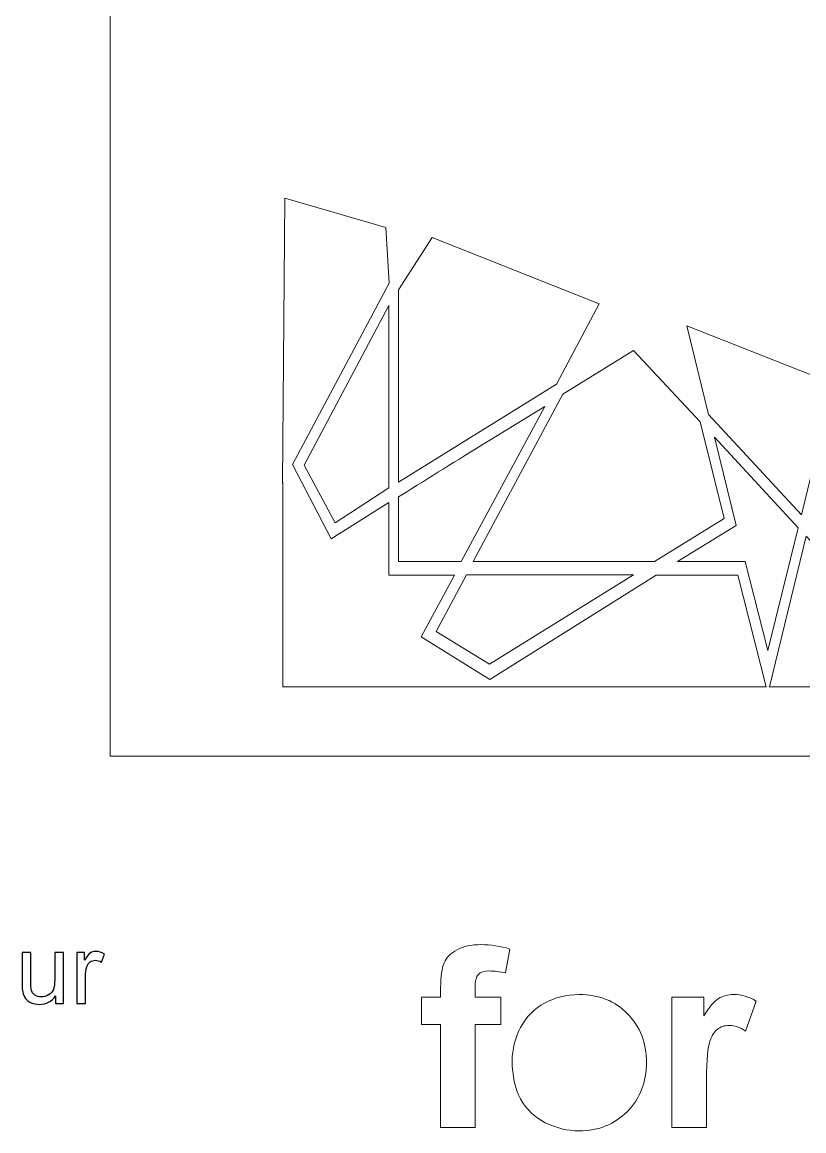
# Model space of a CAD drawing. Header units: centimetres. Extents: x -12.3 to 38.8, y -41.7 to 12.7.
# Drawn here: x 23.14 to 29.89, y -13.22 to -3.66 of the extents above; entities that cross this region are included whole.
import ezdxf

# ---------------------------------------------------------------- set-up
doc = ezdxf.new("R2010")
doc.units = ezdxf.units.CM
doc.header["$MEASUREMENT"] = 0
doc.layers.add('layer 1', color=7, linetype='Continuous')

msp = doc.modelspace()

# ---------------------------------------------------------------- linework, layer by layer
at = {"layer": 'layer 1', "color": 7, "lineweight": 9}
for points, knots in [([(23.90013, 11.0185), (23.90013, 11.0185), (38.7565, 11.0185), (38.7565, 11.0185), (38.7565, 11.0185), (38.7565, 11.0185), (38.7565, -9.98942), (38.7565, -9.98942), (38.7565, -9.98942), (38.7565, -9.98942), (23.90013, -9.98942), (23.90013, -9.98942), (23.90013, -9.98942), (23.90013, -9.98942), (23.90013, 11.0185), (23.90013, 11.0185)], [0, 0, 0, 0, 0.2, 0.2, 0.2, 0.2, 0.4, 0.4, 0.4, 0.4, 0.6, 0.6, 0.6, 0.6, 1, 1, 1, 1]), ([(26.58795, -12.07032), (26.58795, -12.07032), (26.75254, -12.07032), (26.75254, -12.07032), (26.75254, -12.07032), (26.75254, -12.07032), (26.75254, -11.9855), (26.75254, -11.9855), (26.75254, -11.9855), (26.75254, -11.89093), (26.76265, -11.82019), (26.78286, -11.77363), (26.78286, -11.77363), (26.80307, -11.7267), (26.84024, -11.68881), (26.89439, -11.65958), (26.89439, -11.65958), (26.94889, -11.63033), (27.01747, -11.61554), (27.10048, -11.61554), (27.10048, -11.61554), (27.1853, -11.61554), (27.26868, -11.62817), (27.35025, -11.65344), (27.35025, -11.65344), (27.35025, -11.65344), (27.31235, -11.8599), (27.31235, -11.8599), (27.31235, -11.8599), (27.26399, -11.84871), (27.21743, -11.84292), (27.17267, -11.84292), (27.17267, -11.84292), (27.12865, -11.84292), (27.09724, -11.85303), (27.07811, -11.87325), (27.07811, -11.87325), (27.05897, -11.89346), (27.04923, -11.93244), (27.04923, -11.99019), (27.04923, -11.99019), (27.04923, -11.99019), (27.04923, -12.07032), (27.04923, -12.07032), (27.04923, -12.07032), (27.04923, -12.07032), (27.27229, -12.07032), (27.27229, -12.07032), (27.27229, -12.07032), (27.27229, -12.07032), (27.27229, -12.30422), (27.27229, -12.30422), (27.27229, -12.30422), (27.27229, -12.30422), (27.04923, -12.30422), (27.04923, -12.30422), (27.04923, -12.30422), (27.04923, -12.30422), (27.04923, -13.19429), (27.04923, -13.19429), (27.04923, -13.19429), (27.04923, -13.19429), (26.75254, -13.19429), (26.75254, -13.19429), (26.75254, -13.19429), (26.75254, -13.19429), (26.75254, -12.30422), (26.75254, -12.30422), (26.75254, -12.30422), (26.75254, -12.30422), (26.58795, -12.30422), (26.58795, -12.30422), (26.58795, -12.30422), (26.58795, -12.30422), (26.58795, -12.07032), (26.58795, -12.07032)], [0, 0, 0, 0, 0.05, 0.05, 0.05, 0.05, 0.1, 0.1, 0.1, 0.1, 0.15, 0.15, 0.15, 0.15, 0.2, 0.2, 0.2, 0.2, 0.25, 0.25, 0.25, 0.25, 0.3, 0.3, 0.3, 0.3, 0.35, 0.35, 0.35, 0.35, 0.4, 0.4, 0.4, 0.4, 0.45, 0.45, 0.45, 0.45, 0.5, 0.5, 0.5, 0.5, 0.55, 0.55, 0.55, 0.55, 0.6, 0.6, 0.6, 0.6, 0.65, 0.65, 0.65, 0.65, 0.7, 0.7, 0.7, 0.7, 0.75, 0.75, 0.75, 0.75, 0.8, 0.8, 0.8, 0.8, 0.85, 0.85, 0.85, 0.85, 0.9, 0.9, 0.9, 0.9, 1, 1, 1, 1]), ([(27.36975, -12.61859), (27.36975, -12.5197), (27.39393, -12.42405), (27.44266, -12.33164), (27.44266, -12.33164), (27.49139, -12.23888), (27.56031, -12.1685), (27.64948, -12.11977), (27.64948, -12.11977), (27.73863, -12.07105), (27.83789, -12.0465), (27.94797, -12.0465), (27.94797, -12.0465), (28.11797, -12.0465), (28.25694, -12.10172), (28.36557, -12.21217), (28.36557, -12.21217), (28.47422, -12.32298), (28.52836, -12.4623), (28.52836, -12.63122), (28.52836, -12.63122), (28.52836, -12.80159), (28.4735, -12.94272), (28.36414, -13.05461), (28.36414, -13.05461), (28.25441, -13.1665), (28.11653, -13.22245), (27.95014, -13.22245), (27.95014, -13.22245), (27.84728, -13.22245), (27.7491, -13.19899), (27.65561, -13.15242), (27.65561, -13.15242), (27.56249, -13.10586), (27.49139, -13.03765), (27.44266, -12.9474), (27.44266, -12.9474), (27.39393, -12.85753), (27.36975, -12.74781), (27.36975, -12.61859)], [0, 0, 0, 0, 0.0909091, 0.0909091, 0.0909091, 0.0909091, 0.1818182, 0.1818182, 0.1818182, 0.1818182, 0.2727273, 0.2727273, 0.2727273, 0.2727273, 0.3636364, 0.3636364, 0.3636364, 0.3636364, 0.4545455, 0.4545455, 0.4545455, 0.4545455, 0.5454545, 0.5454545, 0.5454545, 0.5454545, 0.6363636, 0.6363636, 0.6363636, 0.6363636, 0.7272727, 0.7272727, 0.7272727, 0.7272727, 0.8181818, 0.8181818, 0.8181818, 0.8181818, 1, 1, 1, 1]), ([(29.04559, -13.19429), (29.04559, -13.19429), (28.7489, -13.19429), (28.7489, -13.19429), (28.7489, -13.19429), (28.7489, -13.19429), (28.7489, -12.07032), (28.7489, -12.07032), (28.7489, -12.07032), (28.7489, -12.07032), (29.02393, -12.07032), (29.02393, -12.07032), (29.02393, -12.07032), (29.02393, -12.07032), (29.02393, -12.22986), (29.02393, -12.22986), (29.02393, -12.22986), (29.07122, -12.15442), (29.11381, -12.10497), (29.15171, -12.08152), (29.15171, -12.08152), (29.18961, -12.05806), (29.23256, -12.0465), (29.28056, -12.0465), (29.28056, -12.0465), (29.34842, -12.0465), (29.41376, -12.06527), (29.47655, -12.10244), (29.47655, -12.10244), (29.47655, -12.10244), (29.38451, -12.3616), (29.38451, -12.3616), (29.38451, -12.3616), (29.33434, -12.32912), (29.28779, -12.31287), (29.24483, -12.31287), (29.24483, -12.31287), (29.20296, -12.31287), (29.16759, -12.32442), (29.13872, -12.34716), (29.13872, -12.34716), (29.10984, -12.37027), (29.0871, -12.41141), (29.07049, -12.47133), (29.07049, -12.47133), (29.0539, -12.53125), (29.04559, -12.65685), (29.04559, -12.84779), (29.04559, -12.84779), (29.04559, -12.84779), (29.04559, -13.19429), (29.04559, -13.19429)], [0, 0, 0, 0, 0.0714286, 0.0714286, 0.0714286, 0.0714286, 0.1428571, 0.1428571, 0.1428571, 0.1428571, 0.2142857, 0.2142857, 0.2142857, 0.2142857, 0.2857143, 0.2857143, 0.2857143, 0.2857143, 0.3571429, 0.3571429, 0.3571429, 0.3571429, 0.4285714, 0.4285714, 0.4285714, 0.4285714, 0.5, 0.5, 0.5, 0.5, 0.5714286, 0.5714286, 0.5714286, 0.5714286, 0.6428571, 0.6428571, 0.6428571, 0.6428571, 0.7142857, 0.7142857, 0.7142857, 0.7142857, 0.7857143, 0.7857143, 0.7857143, 0.7857143, 0.8571429, 0.8571429, 0.8571429, 0.8571429, 1, 1, 1, 1])]:
    msp.add_open_spline(points, degree=3, knots=knots, dxfattribs=at)
at = {"layer": 'layer 1', "color": 225, "lineweight": 9}
msp.add_open_spline([(25.39178, -7.62476), (25.39178, -7.62476), (25.38689, -7.63392), (25.38689, -7.63392), (25.38689, -7.63392), (25.38689, -7.63392), (25.40659, -5.17354), (25.40659, -5.17354), (25.40659, -5.17354), (25.40659, -5.17354), (26.27947, -5.42801), (26.27947, -5.42801), (26.27947, -5.42801), (26.27947, -5.42801), (26.30814, -5.90797), (26.30814, -5.90797), (26.30814, -5.90797), (26.30814, -5.90797), (25.47294, -7.4727), (25.47294, -7.4727), (25.47294, -7.4727), (25.47294, -7.4727), (25.8088, -8.11235), (25.8088, -8.11235), (25.8088, -8.11235), (25.8088, -8.11235), (26.30589, -7.80147), (26.30589, -7.80147), (26.30589, -7.80147), (26.30589, -7.80147), (26.30589, -8.42843), (26.30589, -8.42843), (26.30589, -8.42843), (26.30589, -8.42843), (26.87252, -8.42843), (26.87252, -8.42843), (26.87252, -8.42843), (26.87252, -8.42843), (26.58564, -8.9591), (26.58564, -8.9591), (26.58564, -8.9591), (26.58564, -8.9591), (27.17755, -9.328), (27.17755, -9.328), (27.17755, -9.328), (27.17755, -9.328), (28.61182, -8.42843), (28.61182, -8.42843), (28.61182, -8.42843), (28.61182, -8.42843), (29.31857, -8.42843), (29.31857, -8.42843), (29.31857, -8.42843), (29.31857, -8.42843), (29.56085, -9.39191), (29.56085, -9.39191), (29.56085, -9.39191), (29.56085, -9.39191), (25.39178, -9.39191), (25.39178, -9.39191), (25.39178, -9.39191), (25.39178, -9.39191), (25.39178, -7.62476), (25.39178, -7.62476)], degree=3, knots=[0, 0, 0, 0, 0.0588235, 0.0588235, 0.0588235, 0.0588235, 0.1176471, 0.1176471, 0.1176471, 0.1176471, 0.1764706, 0.1764706, 0.1764706, 0.1764706, 0.2352941, 0.2352941, 0.2352941, 0.2352941, 0.2941176, 0.2941176, 0.2941176, 0.2941176, 0.3529412, 0.3529412, 0.3529412, 0.3529412, 0.4117647, 0.4117647, 0.4117647, 0.4117647, 0.4705882, 0.4705882, 0.4705882, 0.4705882, 0.5294118, 0.5294118, 0.5294118, 0.5294118, 0.5882353, 0.5882353, 0.5882353, 0.5882353, 0.6470588, 0.6470588, 0.6470588, 0.6470588, 0.7058824, 0.7058824, 0.7058824, 0.7058824, 0.7647059, 0.7647059, 0.7647059, 0.7647059, 0.8235294, 0.8235294, 0.8235294, 0.8235294, 0.8823529, 0.8823529, 0.8823529, 0.8823529, 1, 1, 1, 1], dxfattribs=at)
at = {"layer": 'layer 1', "color": 9, "lineweight": 9}
for points, knots in [([(27.75331, -6.77842), (27.75331, -6.77842), (26.38927, -7.62459), (26.38927, -7.62459), (26.38927, -7.62459), (26.38927, -7.62459), (26.38925, -5.96485), (26.38925, -5.96485), (26.38925, -5.96485), (26.38925, -5.96485), (26.67948, -5.51325), (26.67948, -5.51325), (26.67948, -5.51325), (26.67948, -5.51325), (28.12031, -6.08453), (28.12031, -6.08453), (28.12031, -6.08453), (28.12031, -6.08453), (27.75331, -6.77842), (27.75331, -6.77842)], [0, 0, 0, 0, 0.1666667, 0.1666667, 0.1666667, 0.1666667, 0.3333333, 0.3333333, 0.3333333, 0.3333333, 0.5, 0.5, 0.5, 0.5, 0.6666667, 0.6666667, 0.6666667, 0.6666667, 1, 1, 1, 1]), ([(25.57401, -7.47816), (25.57401, -7.47816), (26.30589, -6.10127), (26.30589, -6.10127), (26.30589, -6.10127), (26.30589, -6.10127), (26.30589, -7.67412), (26.30589, -7.67412), (26.30589, -7.67412), (26.30589, -7.67412), (25.84191, -7.97627), (25.84191, -7.97627), (25.84191, -7.97627), (25.84191, -7.97627), (25.57401, -7.47816), (25.57401, -7.47816)], [0, 0, 0, 0, 0.2, 0.2, 0.2, 0.2, 0.4, 0.4, 0.4, 0.4, 0.6, 0.6, 0.6, 0.6, 1, 1, 1, 1]), ([(28.4181, -6.4878), (28.4181, -6.4878), (28.99358, -7.1048), (28.99358, -7.1048), (28.99358, -7.1048), (28.99358, -7.1048), (29.19951, -7.93913), (29.19951, -7.93913), (29.19951, -7.93913), (29.19951, -7.93913), (28.59812, -8.3104), (28.59812, -8.3104), (28.59812, -8.3104), (28.59812, -8.3104), (27.03448, -8.3104), (27.03448, -8.3104), (27.03448, -8.3104), (27.03448, -8.3104), (27.80693, -6.86513), (27.80693, -6.86513), (27.80693, -6.86513), (27.80693, -6.86513), (28.4181, -6.4878), (28.4181, -6.4878)], [0, 0, 0, 0, 0.1428571, 0.1428571, 0.1428571, 0.1428571, 0.2857143, 0.2857143, 0.2857143, 0.2857143, 0.4285714, 0.4285714, 0.4285714, 0.4285714, 0.5714286, 0.5714286, 0.5714286, 0.5714286, 0.7142857, 0.7142857, 0.7142857, 0.7142857, 1, 1, 1, 1]), ([(30.36746, -8.59244), (30.36746, -8.59244), (30.98668, -8.41234), (30.98668, -8.41234), (30.98668, -8.41234), (30.98668, -8.41234), (30.75435, -9.3919), (30.75435, -9.3919), (30.75435, -9.3919), (30.75435, -9.3919), (29.58924, -9.39192), (29.58924, -9.39192), (29.58924, -9.39192), (29.58924, -9.39192), (29.90702, -8.08968), (29.90702, -8.08968), (29.90702, -8.08968), (29.90702, -8.08968), (30.36746, -8.59244), (30.36746, -8.59244)], [0, 0, 0, 0, 0.1666667, 0.1666667, 0.1666667, 0.1666667, 0.3333333, 0.3333333, 0.3333333, 0.3333333, 0.5, 0.5, 0.5, 0.5, 0.6666667, 0.6666667, 0.6666667, 0.6666667, 1, 1, 1, 1]), ([(26.71275, -8.91217), (26.71275, -8.91217), (26.97499, -8.42459), (26.97499, -8.42459), (26.97499, -8.42459), (26.97499, -8.42459), (28.41803, -8.42459), (28.41803, -8.42459), (28.41803, -8.42459), (28.41803, -8.42459), (27.17514, -9.19572), (27.17514, -9.19572), (27.17514, -9.19572), (27.17514, -9.19572), (26.71275, -8.91217), (26.71275, -8.91217)], [0, 0, 0, 0, 0.2, 0.2, 0.2, 0.2, 0.4, 0.4, 0.4, 0.4, 0.6, 0.6, 0.6, 0.6, 1, 1, 1, 1])]:
    msp.add_open_spline(points, degree=3, knots=knots, dxfattribs=at)
at = {"layer": 'layer 1', "color": 203, "lineweight": 9}
for points, knots in [([(30.03337, -7.22166), (30.03337, -7.22166), (29.86729, -7.90768), (29.86729, -7.90768), (29.86729, -7.90768), (29.86729, -7.90768), (29.06526, -7.04118), (29.06526, -7.04118), (29.06526, -7.04118), (29.06526, -7.04118), (28.87621, -6.27525), (28.87621, -6.27525), (28.87621, -6.27525), (28.87621, -6.27525), (30.74873, -7.01361), (30.74873, -7.01361), (30.74873, -7.01361), (30.74873, -7.01361), (30.03337, -7.22166), (30.03337, -7.22166)], [0, 0, 0, 0, 0.1666667, 0.1666667, 0.1666667, 0.1666667, 0.3333333, 0.3333333, 0.3333333, 0.3333333, 0.5, 0.5, 0.5, 0.5, 0.6666667, 0.6666667, 0.6666667, 0.6666667, 1, 1, 1, 1]), ([(29.38003, -8.3104), (29.38003, -8.3104), (28.79736, -8.3104), (28.79736, -8.3104), (28.79736, -8.3104), (28.79736, -8.3104), (29.30321, -7.99811), (29.30321, -7.99811), (29.30321, -7.99811), (29.30321, -7.99811), (29.11601, -7.23729), (29.11601, -7.23729), (29.11601, -7.23729), (29.11601, -7.23729), (29.83876, -8.01812), (29.83876, -8.01812), (29.83876, -8.01812), (29.83876, -8.01812), (29.57754, -9.07651), (29.57754, -9.07651), (29.57754, -9.07651), (29.57754, -9.07651), (29.38003, -8.3104), (29.38003, -8.3104)], [0, 0, 0, 0, 0.1428571, 0.1428571, 0.1428571, 0.1428571, 0.2857143, 0.2857143, 0.2857143, 0.2857143, 0.4285714, 0.4285714, 0.4285714, 0.4285714, 0.5714286, 0.5714286, 0.5714286, 0.5714286, 0.7142857, 0.7142857, 0.7142857, 0.7142857, 1, 1, 1, 1])]:
    msp.add_open_spline(points, degree=3, knots=knots, dxfattribs=at)
at = {"layer": 'layer 1', "color": 183, "lineweight": 9}
msp.add_open_spline([(26.93056, -8.31039), (26.93056, -8.31039), (26.38926, -8.31042), (26.38926, -8.31042), (26.38926, -8.31042), (26.38926, -8.31042), (26.38926, -7.7509), (26.38926, -7.7509), (26.38926, -7.7509), (26.38926, -7.7509), (26.46026, -7.70691), (26.46026, -7.70691), (26.46026, -7.70691), (26.69959, -7.55865), (26.93789, -7.40872), (27.17795, -7.26164), (27.17795, -7.26164), (27.17795, -7.26164), (27.65217, -6.97107), (27.65217, -6.97107), (27.65217, -6.97107), (27.65217, -6.97107), (26.93056, -8.31039), (26.93056, -8.31039)], degree=3, knots=[0, 0, 0, 0, 0.1428571, 0.1428571, 0.1428571, 0.1428571, 0.2857143, 0.2857143, 0.2857143, 0.2857143, 0.4285714, 0.4285714, 0.4285714, 0.4285714, 0.5714286, 0.5714286, 0.5714286, 0.5714286, 0.7142857, 0.7142857, 0.7142857, 0.7142857, 1, 1, 1, 1], dxfattribs=at)
at = {"layer": 'layer 1', "color": 242}
for points, knots in [([(23.42977, -12.12227), (23.42977, -12.12227), (23.42977, -12.05694), (23.42977, -12.05694), (23.42977, -12.05694), (23.39562, -12.10675), (23.34934, -12.13158), (23.29078, -12.13158), (23.29078, -12.13158), (23.26495, -12.13158), (23.24082, -12.12664), (23.21839, -12.11677), (23.21839, -12.11677), (23.19595, -12.10675), (23.1793, -12.09433), (23.16843, -12.07937), (23.16843, -12.07937), (23.15757, -12.06427), (23.14995, -12.04593), (23.14557, -12.0242), (23.14557, -12.0242), (23.14261, -12.00952), (23.14106, -11.98638), (23.14106, -11.95477), (23.14106, -11.95477), (23.14106, -11.95477), (23.14106, -11.68285), (23.14106, -11.68285), (23.14106, -11.68285), (23.14106, -11.68285), (23.21556, -11.68285), (23.21556, -11.68285), (23.21556, -11.68285), (23.21556, -11.68285), (23.21556, -11.92598), (23.21556, -11.92598), (23.21556, -11.92598), (23.21556, -11.96479), (23.21712, -11.99104), (23.22008, -12.00444), (23.22008, -12.00444), (23.22474, -12.02406), (23.23461, -12.0393), (23.24985, -12.05044), (23.24985, -12.05044), (23.26495, -12.06159), (23.28358, -12.06724), (23.30588, -12.06724), (23.30588, -12.06724), (23.32817, -12.06724), (23.34906, -12.06159), (23.36853, -12.05016), (23.36853, -12.05016), (23.388, -12.03873), (23.40183, -12.02307), (23.41002, -12.00345), (23.41002, -12.00345), (23.41806, -11.98384), (23.42215, -11.95519), (23.42215, -11.9178), (23.42215, -11.9178), (23.42215, -11.9178), (23.42215, -11.68285), (23.42215, -11.68285), (23.42215, -11.68285), (23.42215, -11.68285), (23.49666, -11.68285), (23.49666, -11.68285), (23.49666, -11.68285), (23.49666, -11.68285), (23.49666, -12.12227), (23.49666, -12.12227), (23.49666, -12.12227), (23.49666, -12.12227), (23.42977, -12.12227), (23.42977, -12.12227)], [0, 0, 0, 0, 0.05, 0.05, 0.05, 0.05, 0.1, 0.1, 0.1, 0.1, 0.15, 0.15, 0.15, 0.15, 0.2, 0.2, 0.2, 0.2, 0.25, 0.25, 0.25, 0.25, 0.3, 0.3, 0.3, 0.3, 0.35, 0.35, 0.35, 0.35, 0.4, 0.4, 0.4, 0.4, 0.45, 0.45, 0.45, 0.45, 0.5, 0.5, 0.5, 0.5, 0.55, 0.55, 0.55, 0.55, 0.6, 0.6, 0.6, 0.6, 0.65, 0.65, 0.65, 0.65, 0.7, 0.7, 0.7, 0.7, 0.75, 0.75, 0.75, 0.75, 0.8, 0.8, 0.8, 0.8, 0.85, 0.85, 0.85, 0.85, 0.9, 0.9, 0.9, 0.9, 1, 1, 1, 1]), ([(23.61279, -12.12227), (23.61279, -12.12227), (23.61279, -11.68285), (23.61279, -11.68285), (23.61279, -11.68285), (23.61279, -11.68285), (23.67968, -11.68285), (23.67968, -11.68285), (23.67968, -11.68285), (23.67968, -11.68285), (23.67968, -11.75016), (23.67968, -11.75016), (23.67968, -11.75016), (23.69675, -11.71897), (23.71256, -11.69837), (23.72709, -11.68849), (23.72709, -11.68849), (23.74163, -11.67847), (23.75757, -11.67353), (23.77493, -11.67353), (23.77493, -11.67353), (23.80005, -11.67353), (23.82559, -11.68144), (23.85155, -11.6971), (23.85155, -11.6971), (23.85155, -11.6971), (23.82503, -11.76582), (23.82503, -11.76582), (23.82503, -11.76582), (23.80696, -11.75566), (23.7889, -11.75058), (23.77084, -11.75058), (23.77084, -11.75058), (23.75461, -11.75058), (23.74008, -11.75552), (23.72724, -11.76526), (23.72724, -11.76526), (23.71439, -11.77499), (23.70522, -11.78854), (23.69972, -11.8059), (23.69972, -11.8059), (23.69139, -11.83229), (23.6873, -11.86121), (23.6873, -11.89268), (23.6873, -11.89268), (23.6873, -11.89268), (23.6873, -12.12227), (23.6873, -12.12227), (23.6873, -12.12227), (23.6873, -12.12227), (23.61279, -12.12227), (23.61279, -12.12227)], [0, 0, 0, 0, 0.0714286, 0.0714286, 0.0714286, 0.0714286, 0.1428571, 0.1428571, 0.1428571, 0.1428571, 0.2142857, 0.2142857, 0.2142857, 0.2142857, 0.2857143, 0.2857143, 0.2857143, 0.2857143, 0.3571429, 0.3571429, 0.3571429, 0.3571429, 0.4285714, 0.4285714, 0.4285714, 0.4285714, 0.5, 0.5, 0.5, 0.5, 0.5714286, 0.5714286, 0.5714286, 0.5714286, 0.6428571, 0.6428571, 0.6428571, 0.6428571, 0.7142857, 0.7142857, 0.7142857, 0.7142857, 0.7857143, 0.7857143, 0.7857143, 0.7857143, 0.8571429, 0.8571429, 0.8571429, 0.8571429, 1, 1, 1, 1])]:
    msp.add_open_spline(points, degree=3, knots=knots, dxfattribs=at)

doc.saveas('drawing.dxf')
